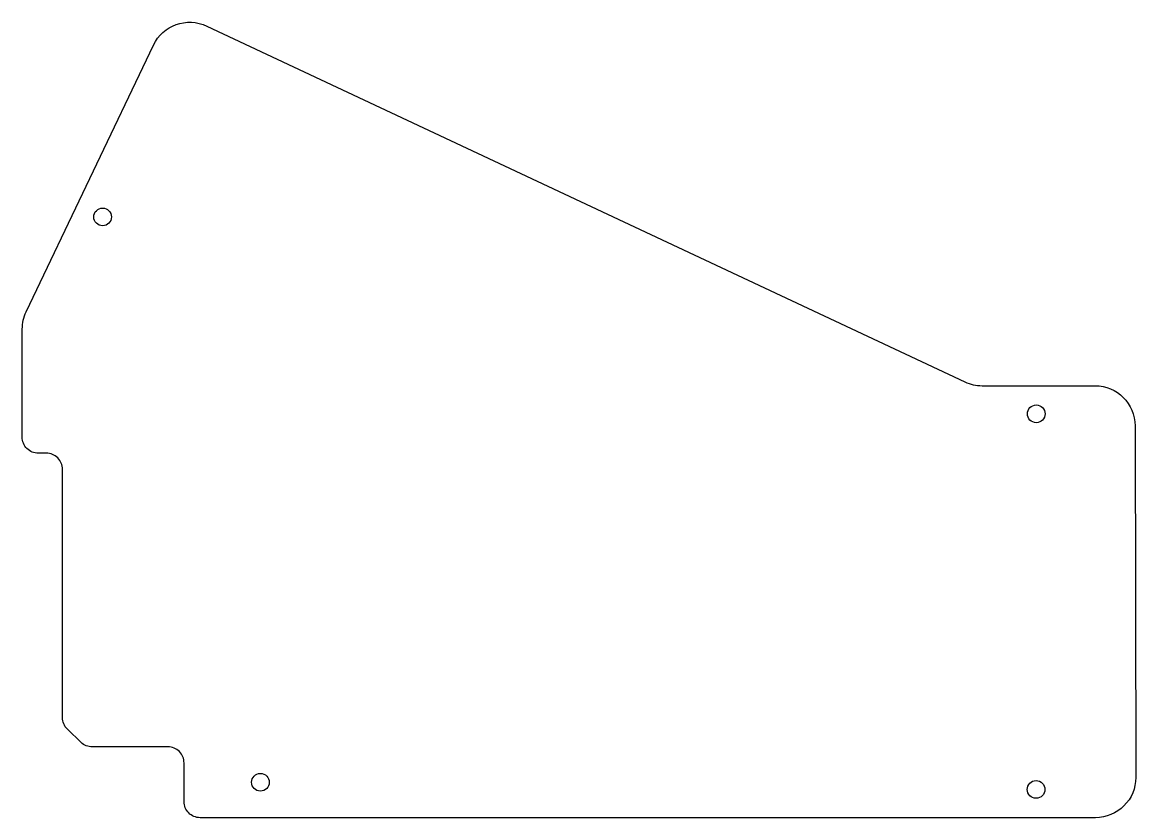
# Model space of a CAD drawing. Header units: millimetres. Extents: x -153 to -14, y 8 to 107.
import ezdxf

# ---------------------------------------------------------------- set-up
doc = ezdxf.new("R2010")
doc.units = ezdxf.units.MM
doc.layers.get('0').update_dxf_attribs({"linetype": 'CONTINUOUS'})

msp = doc.modelspace()

# ---------------------------------------------------------------- linework, layer by layer
msp.add_lwpolyline([(-130.68, 8.29, -0.414214), (-132.68, 10.29), (-132.68, 15.1, 0.414214), (-134.68, 17.1), (-144.1, 17.1, -0.194104), (-145.49, 17.65), (-147.2, 19.3, -0.203775), (-147.81, 20.75), (-147.81, 51.62, 0.414265), (-149.81, 53.62), (-150.81, 53.62, -0.414265), (-152.81, 55.62), (-152.8, 69.06, -0.111743), (-152.32, 71.21), (-136.49, 104.38, -0.412295), (-129.85, 106.75), (-35.55, 62.5, 0.110129), (-33.42, 62.02), (-19.38, 62.02, -0.413686), (-14.38, 57.03), (-14.3, 13.29, -0.414742), (-19.3, 8.29)], format="xyb", close=True)
for centre in [(-142.81, 83.01), (-26.68, 58.52), (-123.18, 12.69), (-26.7, 11.8)]:
    msp.add_circle(centre, 1.1)

doc.saveas('drawing.dxf')
